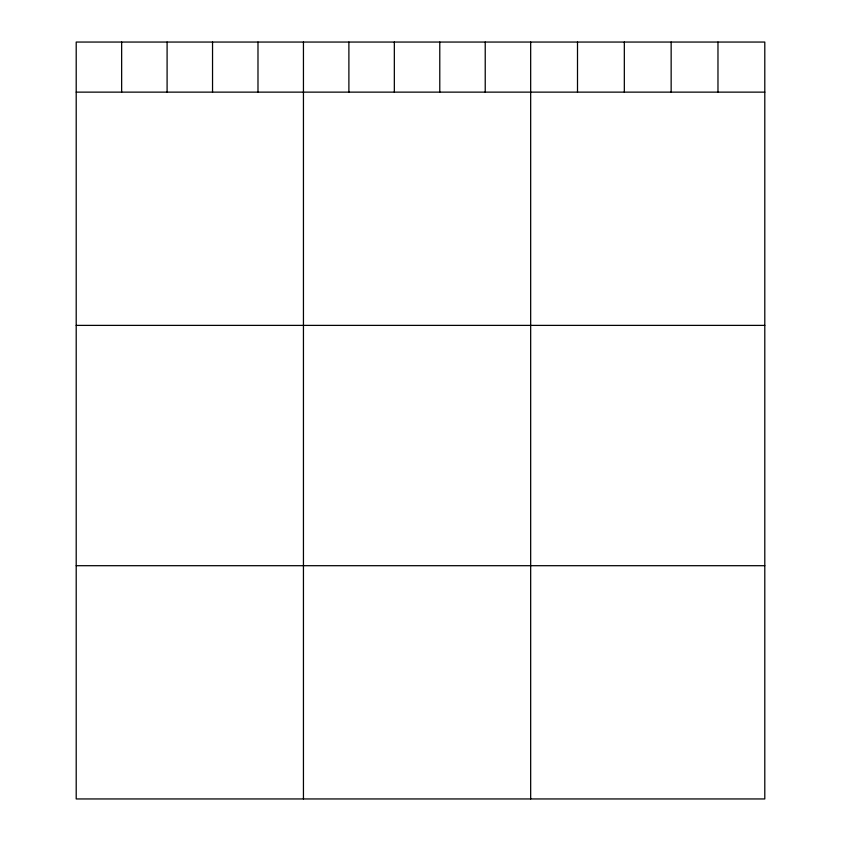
<?xml version="1.0" encoding="UTF-8"?>
<svg xmlns="http://www.w3.org/2000/svg" width="841" height="841" viewBox="0 0 841 841"><rect width="100%" height="100%" fill="white"/><g stroke="black" fill="none" stroke-linecap="round" stroke-linejoin="round"><path stroke-width="1.26" d="M764.795 92.132L764.795 798.95L76.205 798.95L76.205 42.05L764.795 42.05L764.795 92.132L76.205 92.132M76.205 325.383L764.795 325.383M76.205 565.699L764.795 565.699M717.972 42.05L717.972 92.132M671.15 42.05L671.15 92.132M624.327 42.05L624.327 92.132M577.504 42.05L577.504 92.132M530.671 42.05L530.671 798.95M485.225 42.05L485.225 92.132M439.78 42.05L439.78 92.132M394.334 42.05L394.334 92.132M348.889 42.05L348.889 92.132M303.443 42.05L303.443 798.95M257.987 42.05L257.987 92.132M212.542 42.05L212.542 92.132M167.096 42.05L167.096 92.132M121.651 42.05L121.651 92.132"/></g></svg>
